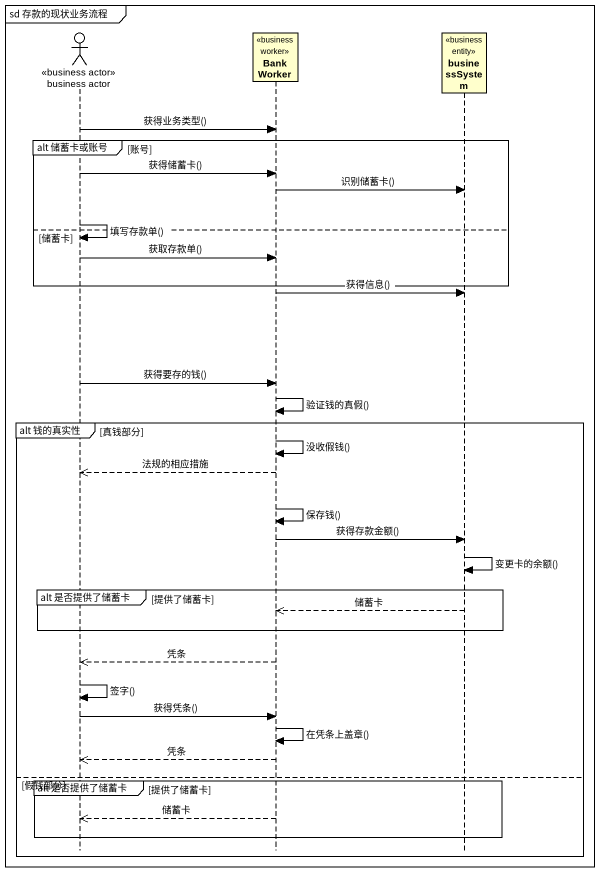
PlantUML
@startuml
mainframe sd 存款的现状业务流程
hide footbox
actor "business actor" as business_actor <<business actor>>
participant BankWorker <<business worker>>
participant businessSystem <<business entity>>

business_actor -> BankWorker : 获得业务类型()
group alt 储蓄卡或账号 [账号]
  business_actor -> BankWorker : 获得储蓄卡()
  BankWorker -> businessSystem : 识别储蓄卡()
  business_actor -> business_actor : 填写存款单()
else 储蓄卡
  business_actor -> BankWorker : 获取存款单()
end
BankWorker -> businessSystem : 获得信息()
business_actor -> BankWorker : 获得要存的钱()
BankWorker -> BankWorker : 验证钱的真假()
group alt 钱的真实性 [真钱部分]
  BankWorker -> BankWorker : 没收假钱()
  BankWorker -->> business_actor : 法规的相应措施
  BankWorker -> BankWorker : 保存钱()
  BankWorker -> businessSystem : 获得存款金额()
  businessSystem -> businessSystem : 变更卡的余额()
  group alt 是否提供了储蓄卡 [提供了储蓄卡]
    businessSystem -->> BankWorker : 储蓄卡
  end
  BankWorker -->> business_actor : 凭条
  business_actor -> business_actor : 签字()
  business_actor -> BankWorker : 获得凭条()
  BankWorker -> BankWorker : 在凭条上盖章()
  BankWorker -->> business_actor : 凭条
else 假钱部分
  group alt 是否提供了储蓄卡 [提供了储蓄卡]
    BankWorker -->> business_actor : 储蓄卡
  end
end
@enduml
